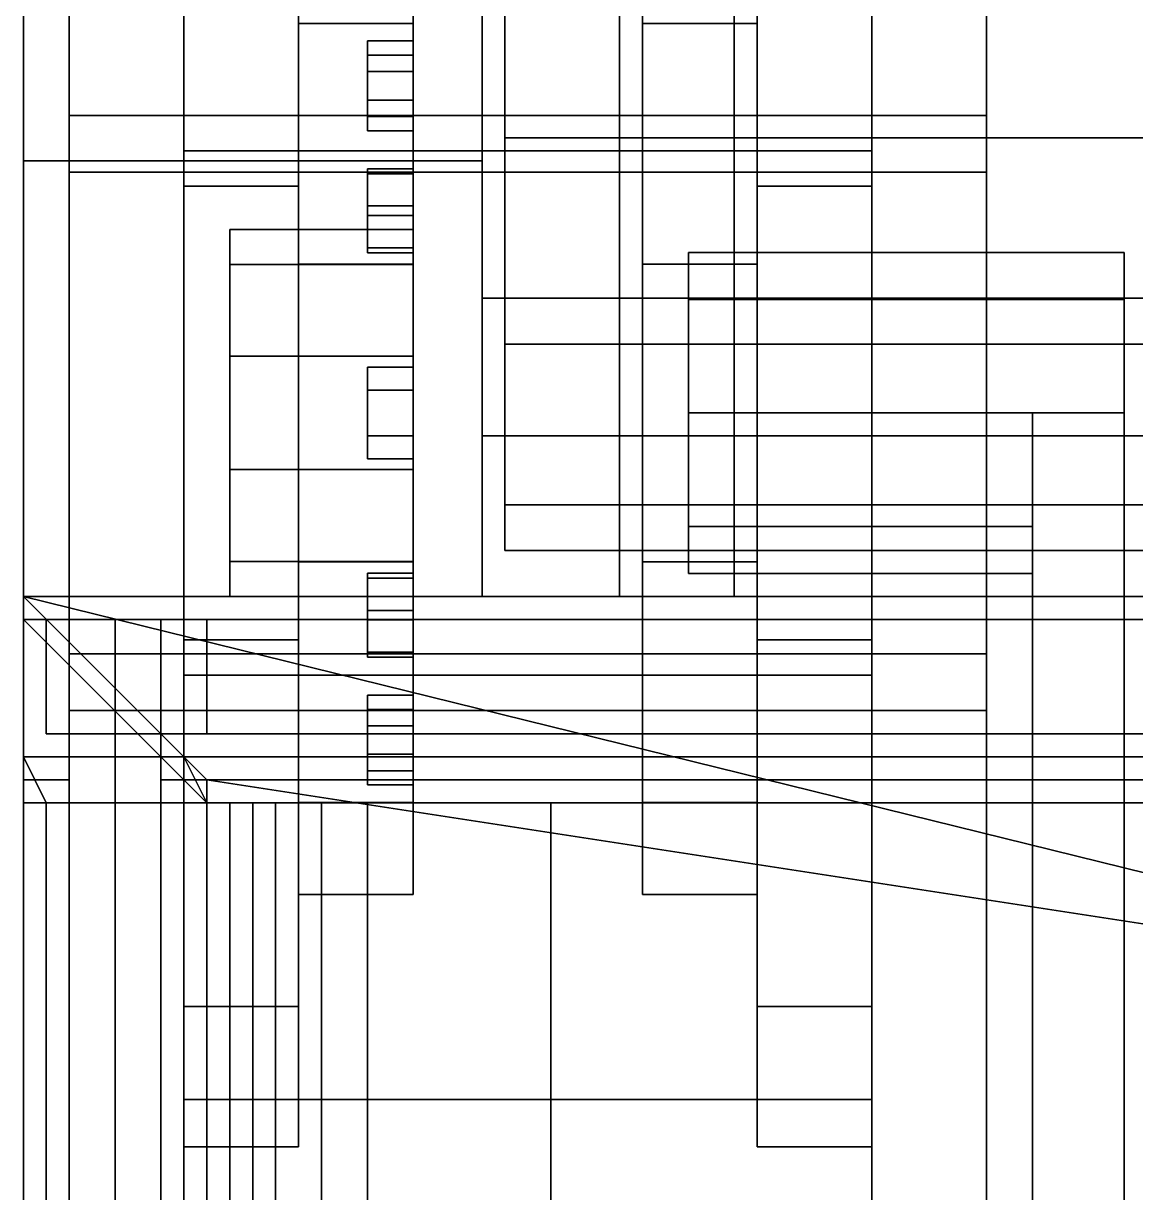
# Model space of a CAD drawing. Header units: millimetres. Extents: x -1.1 to 1.1, y -3.2 to 7.8.
# Drawn here: x -1.06 to -0.575, y -0.32 to 0.19 of the extents above; entities that cross this region are included whole.
import ezdxf

# ---------------------------------------------------------------- set-up
doc = ezdxf.new("R2010")
doc.units = ezdxf.units.MM
for name, color, linetype in [('cargo_box', 3, 'Continuous'), ('cargo_cargo', 3, 'Continuous'), ('cargo_in', 1, 'Continuous'), ('fenders', 6, 'Continuous'), ('frame', 5, 'Continuous'), ('internals', 3, 'Continuous'), ('tent', 2, 'Continuous'), ('tracks', 3, 'Continuous'), ('wheels', 2, 'Continuous')]:
    doc.layers.add(name, color=color, linetype=linetype)

msp = doc.modelspace()

# ---------------------------------------------------------------- linework, layer by layer
for points in [[(-0.8, 0.67, 2.73), (-0.86, 0.67, 2.66), (-0.86, -0.06, 2.66), (-0.8, -0.06, 2.73)], [(-0.86, 0.67, 2.66), (-0.86, 0.39, 2.61), (-0.86, 0.31, 2.61), (-0.86, -0.06, 2.66)], [(-0.75, 0.67, 2.76), (-0.8, 0.67, 2.73), (-0.8, -0.06, 2.73), (-0.75, -0.06, 2.76)], [(-0.57, 0.67, 2.79), (-0.75, 0.67, 2.76), (-0.75, -0.06, 2.76), (-0.57, -0.06, 2.79)], [(-0.86, 0.01, 1.77), (-0.86, 0.44, 1.77), (-0.86, 0.48, 1.73), (-0.86, -0.06, 0.94)], [(-0.86, -0.06, 0.94), (-0.86, 0.48, 1.67), (-0.86, 0.48, 1.67), (-0.86, 0.48, 0.94)], [(-0.86, -0.06, 0.94), (-0.86, 0.48, 1.73), (-0.86, 0.48, 1.73), (-0.86, 0.48, 1.67)], [(-0.86, 0.31, 2.61), (-0.86, 0.2, 2.57), (-0.86, -0.06, 2.66)], [(-0.86, 0.2, 2.57), (-0.86, 0.07, 2.46), (-0.86, -0.06, 2.66)], [(-0.86, 0.07, 2.46), (-0.86, 0.01, 2.34), (-0.86, -0.06, 2.66)], [(-0.86, 0.01, 2.34), (-0.86, 0.01, 1.77), (-0.86, -0.06, 0.94), (-0.86, -0.06, 2.66)], [(0.21, -0.06, 2.25), (-0.21, -0.06, 2.25), (-0.86, -0.06, 0.94), (0.86, -0.06, 0.94)], [(-0.21, -0.06, 2.25), (-0.23, -0.06, 2.27), (-0.86, -0.06, 2.66), (-0.86, -0.06, 0.94)], [(-0.23, -0.06, 2.27), (-0.23, -0.06, 2.41), (-0.86, -0.06, 2.66)], [(-0.8, -0.06, 2.73), (-0.86, -0.06, 2.66), (-0.23, -0.06, 2.41)], [(-0.75, -0.06, 2.76), (-0.8, -0.06, 2.73), (-0.23, -0.06, 2.41), (-0.21, -0.06, 2.43)], [(-0.57, -0.06, 2.79), (-0.75, -0.06, 2.76), (-0.21, -0.06, 2.43), (0, -0.06, 2.81)]]:
    msp.add_3dface(points)
at = {"layer": 'cargo_box'}
for points in [[(1.06, -0.06, 1.26), (0.33, -0.24, 1.26), (-0.33, -0.24, 1.26), (-1.06, -0.06, 1.26)], [(-1.06, -0.06, 1.26), (-1.06, -0.06, 1.99), (1.06, -0.06, 1.99), (1.06, -0.06, 1.26)], [(-1.06, -0.06, 1.99), (-0.98, -0.14, 1.99), (0.98, -0.14, 1.99), (1.06, -0.06, 1.99)], [(-1.06, -2.28, 1.99), (-0.98, -2.28, 1.99), (-0.98, -0.14, 1.99), (-1.06, -0.06, 1.99)], [(-1.06, -2.18, 1.95), (-1.06, -2.28, 1.99), (-1.06, -0.06, 1.99), (-1.06, -0.14, 1.95)], [(-1.06, -0.06, 1.26), (-1.06, -2.28, 1.26), (-1.06, -2.18, 1.4), (-1.06, -0.14, 1.4)], [(-1.06, -0.06, 1.99), (-1.06, -0.06, 1.26), (-1.06, -0.14, 1.4), (-1.06, -0.14, 1.95)], [(-1.06, -0.06, 1.26), (-0.33, -0.24, 1.26), (-0.33, -0.52, 1.26), (-1.06, -2.28, 1.26)], [(-1.06, -0.14, 1.4), (-1.06, -0.77, 1.4), (-1.04, -0.77, 1.4), (-1.04, -0.14, 1.4)], [(-1.06, -0.77, 1.95), (-1.06, -0.14, 1.95), (-1.04, -0.14, 1.95), (-1.04, -0.77, 1.95)], [(-1.06, -0.14, 1.95), (-1.06, -0.14, 1.4), (-1.04, -0.14, 1.4), (-1.04, -0.14, 1.95)], [(-1.04, -0.77, 1.4), (-1.04, -0.77, 1.95), (-1.04, -0.14, 1.95), (-1.04, -0.14, 1.4)], [(-1, -0.14, 1.95), (-1, -0.14, 1.4), (-0.98, -0.14, 1.4), (-0.98, -0.14, 1.95)], [(-1, -0.14, 1.4), (-1, -0.77, 1.4), (-0.98, -0.77, 1.4), (-0.98, -0.14, 1.4)], [(-1, -0.77, 1.95), (-1, -0.14, 1.95), (-0.98, -0.14, 1.95), (-0.98, -0.77, 1.95)], [(-1, -0.77, 1.4), (-1, -0.14, 1.4), (-1, -0.14, 1.95), (-1, -0.77, 1.95)], [(-0.98, -0.14, 1.34), (-0.33, -0.24, 1.34), (0.33, -0.24, 1.34), (0.98, -0.14, 1.34)], [(0.98, -0.14, 1.34), (0.98, -0.14, 1.99), (-0.98, -0.14, 1.99), (-0.98, -0.14, 1.34)], [(-0.98, -0.14, 1.34), (-0.98, -0.14, 1.4), (-0.98, -2.18, 1.4), (-0.98, -2.28, 1.34)], [(-0.98, -2.18, 1.95), (-0.98, -0.14, 1.95), (-0.98, -0.14, 1.99), (-0.98, -2.28, 1.99)], [(-0.33, -0.24, 1.34), (-0.98, -0.14, 1.34), (-0.98, -2.28, 1.34), (-0.33, -0.52, 1.34)]]:
    msp.add_3dface(points, dxfattribs=at)
at = {"layer": 'cargo_cargo'}
for points in [[(-1.06, -0.07, 2.04), (-1.06, -0.07, 1.31), (-1.06, -0.15, 1.45), (-1.06, -0.15, 2)], [(-1.06, -0.07, 1.31), (-1.06, -0.07, 2.04), (1.06, -0.07, 2.04), (1.06, -0.07, 1.31)], [(-1.06, -0.07, 1.31), (-1.06, -2.54, 1.31), (-1.06, -2.44, 1.45), (-1.06, -0.15, 1.45)], [(-1.06, -0.07, 2.04), (-0.98, -0.15, 2.04), (0.98, -0.15, 2.04), (1.06, -0.07, 2.04)], [(-1.06, -2.44, 2), (-1.06, -2.54, 2.04), (-1.06, -0.07, 2.04), (-1.06, -0.15, 2)], [(-1.06, -2.54, 2.04), (-0.98, -2.49, 2.04), (-0.98, -0.15, 2.04), (-1.06, -0.07, 2.04)], [(-1.05, -0.07, 2.61), (-1.05, -0.07, 2.04), (-1.05, -0.12, 2.04), (-1.05, -0.12, 2.61)], [(-1.02, -0.07, 2.6), (-1.02, -0.07, 2.04), (-1.05, -0.07, 2.04), (-1.05, -0.07, 2.61)], [(-1.05, -0.12, 2.61), (-0.99, -0.12, 2.68), (-0.99, -0.07, 2.68), (-1.05, -0.07, 2.61)], [(-1.05, -0.07, 2.61), (-0.99, -0.07, 2.68), (-0.98, -0.07, 2.65), (-1.02, -0.07, 2.6)], [(-1.02, -0.12, 2.6), (-1.02, -0.12, 2.04), (-1.02, -0.07, 2.04), (-1.02, -0.07, 2.6)], [(-1.02, -0.07, 2.6), (-0.98, -0.07, 2.65), (-0.98, -0.12, 2.65), (-1.02, -0.12, 2.6)], [(-1.02, -0.07, 2.29), (-1.02, -2.54, 2.29), (-1.02, -2.54, 2.35), (-1.02, -0.07, 2.35)], [(-1, -0.07, 2.35), (-1, -0.07, 2.29), (-1.02, -0.07, 2.29), (-1.02, -0.07, 2.35)], [(-1, -0.07, 2.17), (-1, -2.54, 2.17), (-1.02, -2.54, 2.17), (-1.02, -0.07, 2.17)], [(-1.02, -0.07, 2.17), (-1.02, -2.54, 2.17), (-1.02, -2.54, 2.23), (-1.02, -0.07, 2.23)], [(-1, -0.07, 2.23), (-1, -0.07, 2.17), (-1.02, -0.07, 2.17), (-1.02, -0.07, 2.23)], [(-1.02, -0.07, 2.23), (-1.02, -2.54, 2.23), (-1, -2.54, 2.23), (-1, -0.07, 2.23)], [(-1, -0.07, 2.29), (-1, -2.54, 2.29), (-1.02, -2.54, 2.29), (-1.02, -0.07, 2.29)], [(-1, -0.07, 2.1), (-1, -0.07, 2.04), (-1.02, -0.07, 2.04), (-1.02, -0.07, 2.1)], [(-1.02, -0.07, 2.04), (-1.02, -2.54, 2.04), (-1.02, -2.54, 2.1), (-1.02, -0.07, 2.1)], [(-1.02, -0.07, 2.1), (-1.02, -2.54, 2.1), (-1, -2.54, 2.1), (-1, -0.07, 2.1)], [(-1.02, -0.07, 2.35), (-1.02, -2.54, 2.35), (-1, -2.54, 2.35), (-1, -0.07, 2.35)], [(-1.02, -0.07, 2.47), (-1.02, -2.54, 2.47), (-1, -2.54, 2.47), (-1, -0.07, 2.47)], [(-1.02, -0.07, 2.41), (-1.02, -2.54, 2.41), (-1.02, -2.54, 2.47), (-1.02, -0.07, 2.47)], [(-1, -0.07, 2.47), (-1, -0.07, 2.41), (-1.02, -0.07, 2.41), (-1.02, -0.07, 2.47)], [(-1, -0.07, 2.41), (-1, -2.54, 2.41), (-1.02, -2.54, 2.41), (-1.02, -0.07, 2.41)], [(-1, -0.07, 2.54), (-1, -2.54, 2.54), (-1.02, -2.54, 2.54), (-1.02, -0.07, 2.54)], [(-1, -0.07, 2.6), (-1, -0.07, 2.54), (-1.02, -0.07, 2.54), (-1.02, -0.07, 2.6)], [(-1.02, -0.07, 2.54), (-1.02, -2.54, 2.54), (-1.02, -2.54, 2.6), (-1.02, -0.07, 2.6)], [(-1.02, -0.07, 2.6), (-1.02, -2.54, 2.6), (-1, -2.54, 2.6), (-1, -0.07, 2.6)], [(-1, -2.54, 2.35), (-1, -2.54, 2.29), (-1, -0.07, 2.29), (-1, -0.07, 2.35)], [(-1, -2.54, 2.23), (-1, -2.54, 2.17), (-1, -0.07, 2.17), (-1, -0.07, 2.23)], [(-1, -2.54, 2.1), (-1, -2.54, 2.04), (-1, -0.07, 2.04), (-1, -0.07, 2.1)], [(-1, -2.54, 2.47), (-1, -2.54, 2.41), (-1, -0.07, 2.41), (-1, -0.07, 2.47)], [(-1, -2.54, 2.6), (-1, -2.54, 2.54), (-1, -0.07, 2.54), (-1, -0.07, 2.6)], [(-0.99, -0.12, 2.68), (-0.52, -0.12, 2.86), (-0.52, -0.07, 2.86), (-0.99, -0.07, 2.68)], [(-0.99, -0.07, 2.68), (-0.52, -0.07, 2.86), (-0.51, -0.07, 2.83), (-0.98, -0.07, 2.65)], [(-0.98, -0.07, 2.65), (-0.51, -0.07, 2.83), (-0.51, -0.12, 2.83), (-0.98, -0.12, 2.65)], [(-1.05, -0.12, 2.04), (-1.02, -0.12, 2.04), (-1.02, -0.12, 2.6), (-1.05, -0.12, 2.61)], [(-0.98, -0.12, 2.65), (-0.99, -0.12, 2.68), (-1.05, -0.12, 2.61), (-1.02, -0.12, 2.6)], [(-0.51, -0.12, 2.83), (-0.52, -0.12, 2.86), (-0.99, -0.12, 2.68), (-0.98, -0.12, 2.65)], [(-1.06, -0.15, 2), (-1.06, -0.15, 1.45), (-1.04, -0.15, 1.45), (-1.04, -0.15, 2)], [(-1.06, -0.15, 1.45), (-1.06, -0.69, 1.45), (-1.04, -0.69, 1.45), (-1.04, -0.15, 1.45)], [(-1.06, -0.69, 2), (-1.06, -0.15, 2), (-1.04, -0.15, 2), (-1.04, -0.69, 2)], [(-1.04, -0.69, 1.45), (-1.04, -0.69, 2), (-1.04, -0.15, 2), (-1.04, -0.15, 1.45)], [(-1, -0.69, 1.45), (-1, -0.15, 1.45), (-1, -0.15, 2), (-1, -0.69, 2)], [(-1, -0.15, 2), (-1, -0.15, 1.45), (-0.98, -0.15, 1.45), (-0.98, -0.15, 2)], [(-1, -0.15, 1.45), (-1, -0.69, 1.45), (-0.98, -0.69, 1.45), (-0.98, -0.15, 1.45)], [(-1, -0.69, 2), (-1, -0.15, 2), (-0.98, -0.15, 2), (-0.98, -0.69, 2)], [(0.98, -0.15, 1.39), (0.98, -0.15, 2.04), (-0.98, -0.15, 2.04), (-0.98, -0.15, 1.39)], [(-0.98, -0.15, 1.39), (-0.98, -0.15, 1.45), (-0.98, -2.44, 1.45), (-0.98, -2.49, 1.39)], [(-0.98, -2.44, 2), (-0.98, -0.15, 2), (-0.98, -0.15, 2.04), (-0.98, -2.49, 2.04)], [(-0.98, -2.49, 1.39), (-0.41, -2.49, 1.39), (-0.41, -0.15, 1.39), (-0.98, -0.15, 1.39)]]:
    msp.add_3dface(points, dxfattribs=at)
at = {"layer": 'cargo_in'}
for points in [[(-0.96, -0.15, 1.97), (-0.98, -0.15, 1.66), (-0.98, -0.15, 1.95), (-0.97, -0.15, 1.97)], [(-0.93, -0.15, 1.95), (-0.95, -0.15, 1.66), (-0.98, -0.15, 1.66), (-0.96, -0.15, 1.97)], [(-0.98, -0.15, 1.46), (-0.41, -0.15, 1.39), (-0.98, -0.15, 1.39)], [(-0.83, -0.15, 1.52), (-0.41, -0.15, 1.51), (-0.41, -0.15, 1.39), (-0.98, -0.15, 1.46)], [(-0.98, -1.13, 1.46), (-0.83, -1.13, 1.52), (-0.83, -0.15, 1.52), (-0.98, -0.15, 1.46)], [(-0.95, -1.13, 1.66), (-0.98, -1.13, 1.66), (-0.98, -0.15, 1.66), (-0.95, -0.15, 1.66)], [(-0.98, -1.13, 1.95), (-0.97, -1.13, 1.97), (-0.97, -0.15, 1.97), (-0.98, -0.15, 1.95)], [(-0.97, -1.13, 1.97), (-0.96, -1.13, 1.97), (-0.96, -0.15, 1.97), (-0.97, -0.15, 1.97)], [(-0.96, -1.13, 1.97), (-0.93, -1.13, 1.95), (-0.93, -0.15, 1.95), (-0.96, -0.15, 1.97)], [(-0.91, -0.15, 1.9), (-0.91, -0.15, 1.74), (-0.95, -0.15, 1.66), (-0.93, -0.15, 1.95)], [(-0.91, -1.13, 1.74), (-0.95, -1.13, 1.66), (-0.95, -0.15, 1.66), (-0.91, -0.15, 1.74)], [(-0.93, -1.13, 1.95), (-0.91, -1.13, 1.9), (-0.91, -0.15, 1.9), (-0.93, -0.15, 1.95)], [(-0.91, -1.13, 1.9), (-0.91, -1.13, 1.74), (-0.91, -0.15, 1.74), (-0.91, -0.15, 1.9)], [(-0.64, -0.15, 1.56), (-0.47, -0.15, 1.56), (-0.41, -0.15, 1.51), (-0.83, -0.15, 1.52)], [(-0.83, -1.13, 1.52), (-0.64, -1.13, 1.56), (-0.64, -0.15, 1.56), (-0.83, -0.15, 1.52)], [(-0.64, -1.13, 1.56), (-0.47, -1.13, 1.56), (-0.47, -0.15, 1.56), (-0.64, -0.15, 1.56)]]:
    msp.add_3dface(points, dxfattribs=at)
at = {"layer": 'fenders'}
for points in [[(-1.06, 0.32, 1.12), (-1.06, 0.29, 1.06), (-1.06, 0.1, 1.12), (-1.06, 0.13, 1.19)], [(-0.86, 0.32, 1.12), (-1.06, 0.32, 1.12), (-1.06, 0.13, 1.19), (-0.86, 0.13, 1.19)], [(-0.86, 0.13, 1.19), (-1.06, 0.13, 1.19), (-1.06, -0.06, 1.19), (-0.86, -0.06, 1.19)], [(-1.06, 0.13, 1.19), (-1.06, 0.1, 1.12), (-1.06, -0.06, 1.12), (-1.06, -0.06, 1.19)]]:
    msp.add_3dface(points, dxfattribs=at)
at = {"layer": 'frame'}
for points in [[(-0.58, 0.0695, 0.6495), (-0.58, 0.09, 0.6), (-0.77, 0.09, 0.6), (-0.77, 0.0695, 0.6495)], [(-0.58, 0.09, 0.6), (-0.58, 0.0695, 0.5505), (-0.77, 0.0695, 0.5505), (-0.77, 0.09, 0.6)], [(-0.58, 0.02, 0.67), (-0.58, 0.0695, 0.6495), (-0.77, 0.0695, 0.6495), (-0.77, 0.02, 0.67)], [(-0.58, 0.0695, 0.5505), (-0.58, 0.02, 0.53), (-0.77, 0.02, 0.53), (-0.77, 0.0695, 0.5505)], [(-0.62, -0.0295, 0.6495), (-0.62, 0.02, 0.67), (-0.77, 0.02, 0.67), (-0.77, -0.0295, 0.6495)], [(-0.62, 0.02, 0.53), (-0.62, -0.0295, 0.5505), (-0.77, -0.0295, 0.5505), (-0.77, 0.02, 0.53)], [(-0.62, 0.02, 0.53), (-0.62, -0.81, 0.46), (-0.62, -0.7605, 0.4805), (-0.62, -0.0295, 0.5505)], [(-0.58, 0.02, 0.53), (-0.58, -0.81, 0.46), (-0.62, -0.81, 0.46), (-0.62, 0.02, 0.53)], [(-0.62, -0.0295, 0.6495), (-0.62, -0.7605, 0.5795), (-0.62, -0.81, 0.6), (-0.62, 0.02, 0.67)], [(-0.62, 0.02, 0.67), (-0.62, -0.81, 0.6), (-0.58, -0.81, 0.6), (-0.58, 0.02, 0.67)], [(-0.62, -0.05, 0.6), (-0.62, -0.0295, 0.6495), (-0.77, -0.0295, 0.6495), (-0.77, -0.05, 0.6)], [(-0.62, -0.0295, 0.5505), (-0.62, -0.05, 0.6), (-0.77, -0.05, 0.6), (-0.77, -0.0295, 0.5505)], [(-0.62, -0.0295, 0.5505), (-0.62, -0.7605, 0.4805), (-0.62, -0.74, 0.53), (-0.62, -0.05, 0.6)], [(-0.62, -0.05, 0.6), (-0.62, -0.74, 0.53), (-0.62, -0.7605, 0.5795), (-0.62, -0.0295, 0.6495)]]:
    msp.add_3dface(points, dxfattribs=at)
at = {"layer": 'internals'}
for points in [[(-0.8, -0.04, 2.72), (-0.85, -0.04, 2.66), (-0.85, 0.67, 2.66), (-0.8, 0.67, 2.72)], [(-0.85, -0.04, 2.66), (-0.85, 0.31, 2.61), (-0.85, 0.39, 2.61), (-0.85, 0.67, 2.66)], [(-0.75, -0.04, 2.75), (-0.8, -0.04, 2.72), (-0.8, 0.67, 2.72), (-0.75, 0.67, 2.75)], [(-0.57, -0.04, 2.78), (-0.75, -0.04, 2.75), (-0.75, 0.67, 2.75), (-0.57, 0.67, 2.78)], [(-0.85, 0.48, 1.67), (-0.85, 0.48, 1.73), (-0.85, 0.44, 1.77), (-0.85, 0.07, 1.77)], [(-0.85, 0.48, 1.59), (-0.85, 0.48, 1.67), (-0.85, 0.07, 1.77), (-0.85, 0.14, 1.54)], [(0.85, 0.48, 1.59), (-0.85, 0.48, 1.59), (-0.85, 0.14, 1.54), (0.85, 0.14, 1.54)], [(-0.85, 0.01, 1.77), (-0.85, 0.44, 1.77), (-0.86, 0.44, 1.77), (-0.86, 0.01, 1.77)], [(-0.85, -0.04, 2.66), (-0.85, -0.04, 2.66), (-0.85, 0.2, 2.57), (-0.85, 0.31, 2.61)], [(-0.86, 0.07, 2.46), (-0.86, 0.2, 2.57), (-0.85, 0.2, 2.57), (-0.85, 0.07, 2.46)], [(-0.85, -0.04, 2.66), (-0.85, -0.04, 2.66), (-0.85, 0.07, 2.46), (-0.85, 0.2, 2.57)], [(0.85, 0.14, 1.54), (-0.85, 0.14, 1.54), (-0.85, -0.02, 1.5), (0.85, -0.02, 1.5)], [(-0.85, 0.14, 1.54), (-0.85, 0.05, 1.61), (-0.85, 0.05, 1.61), (-0.85, -0.02, 1.5)], [(-0.85, 0.14, 1.54), (-0.85, 0.07, 1.72), (-0.85, 0.07, 1.72), (-0.85, 0.05, 1.61)], [(-0.85, 0.14, 1.54), (-0.85, 0.07, 1.77), (-0.85, 0.07, 1.77), (-0.85, 0.07, 1.72)], [(-0.86, 0.01, 2.34), (-0.86, 0.07, 2.46), (-0.85, 0.07, 2.46), (-0.85, 0.01, 2.34)], [(-0.85, -0.04, 2.66), (-0.85, -0.04, 2.66), (-0.85, 0.01, 2.34), (-0.85, 0.07, 2.46)], [(0.85, 0.05, 1.61), (-0.85, 0.05, 1.61), (-0.85, 0.07, 1.72), (0.85, 0.07, 1.72)], [(0.85, 0.07, 1.72), (-0.85, 0.07, 1.72), (-0.85, 0.07, 1.83), (0.85, 0.07, 1.83)], [(0.85, 0.07, 1.83), (-0.85, 0.07, 1.83), (-0.85, 0.01, 2), (0.85, 0.01, 2)], [(-0.85, 0.07, 1.77), (-0.85, 0.01, 1.77), (-0.85, 0.01, 2), (-0.85, 0.07, 1.83)], [(0.85, -0.02, 1.5), (-0.85, -0.02, 1.5), (-0.85, 0.05, 1.61), (0.85, 0.05, 1.61)], [(-0.86, 0.01, 1.77), (-0.86, 0.01, 2.34), (-0.85, 0.01, 2.34), (-0.85, 0.01, 1.77)], [(0.85, 0.01, 2), (-0.85, 0.01, 2), (-0.85, -0.04, 2), (0.85, -0.04, 2)], [(-0.85, 0.01, 2), (-0.85, 0.01, 2.34), (-0.85, -0.04, 2.66), (-0.85, -0.04, 2)], [(0.85, -0.04, 2), (-0.85, -0.04, 2), (-0.21, -0.04, 2.25), (0.21, -0.04, 2.25)], [(-0.21, -0.04, 2.25), (-0.85, -0.04, 2), (-0.85, -0.04, 2), (-0.23, -0.04, 2.27)], [(-0.23, -0.04, 2.27), (-0.85, -0.04, 2), (-0.85, -0.04, 2.66), (-0.8, -0.04, 2.72)], [(-0.23, -0.04, 2.41), (-0.23, -0.04, 2.27), (-0.8, -0.04, 2.72), (-0.75, -0.04, 2.75)], [(-0.21, -0.04, 2.43), (-0.23, -0.04, 2.41), (-0.75, -0.04, 2.75), (-0.57, -0.04, 2.78)]]:
    msp.add_3dface(points, dxfattribs=at)
at = {"layer": 'tent'}
for points in [[(-1.06, -0.13, 2.61), (-0.99, -0.13, 2.69), (-0.99, -0.06, 2.69), (-1.06, -0.06, 2.61)], [(-1.06, -0.13, 2.04), (-1.06, -0.13, 2.61), (-1.06, -0.06, 2.61), (-1.06, -0.06, 2.04)], [(-1.06, -0.06, 2.04), (-1.06, -0.06, 2.61), (1.06, -0.06, 2.61), (1.06, -0.06, 2.04)], [(-1.06, -0.06, 2.61), (-0.99, -0.06, 2.69), (0.99, -0.06, 2.69), (1.06, -0.06, 2.61)], [(-0.99, -0.13, 2.69), (-0.52, -0.13, 2.87), (-0.52, -0.06, 2.87), (-0.99, -0.06, 2.69)], [(-0.99, -0.06, 2.69), (-0.52, -0.06, 2.87), (0.52, -0.06, 2.87), (0.99, -0.06, 2.69)], [(-1.05, -0.15, 2.04), (-1.05, -0.15, 2.6), (-1.06, -0.13, 2.61), (-1.06, -0.13, 2.04)], [(-1.05, -0.15, 2.6), (-0.98, -0.15, 2.68), (-0.99, -0.13, 2.69), (-1.06, -0.13, 2.61)], [(-0.98, -0.15, 2.68), (-0.51, -0.15, 2.86), (-0.52, -0.13, 2.87), (-0.99, -0.13, 2.69)], [(-1.05, -0.49, 2.04), (-1.05, -0.49, 2.6), (-1.05, -0.15, 2.6), (-1.05, -0.15, 2.04)], [(-1.05, -0.49, 2.6), (-0.98, -0.49, 2.68), (-0.98, -0.15, 2.68), (-1.05, -0.15, 2.6)], [(-0.98, -0.49, 2.68), (-0.51, -0.49, 2.86), (-0.51, -0.15, 2.86), (-0.98, -0.15, 2.68)]]:
    msp.add_3dface(points, dxfattribs=at)
at = {"layer": 'tracks'}
for points in [[(-1.04, 0.14979, 0.99944), (-1.04, 0.35979, 0.84687), (-1.04, 0.29507, 0.79985), (-1.04, 0.12507, 0.92336)], [(-0.64, 0.14979, 0.99944), (-0.64, 0.35979, 0.84687), (-1.04, 0.35979, 0.84687), (-1.04, 0.14979, 0.99944)], [(-1.04, 0.35979, 0.35313), (-1.04, 0.14979, 0.20056), (-1.04, 0.12507, 0.27664), (-1.04, 0.29507, 0.40015)], [(-0.64, 0.35979, 0.35313), (-0.64, 0.14979, 0.20056), (-1.04, 0.14979, 0.20056), (-1.04, 0.35979, 0.35313)], [(-0.64, 0.12507, 0.92336), (-0.64, 0.29507, 0.79985), (-0.64, 0.35979, 0.84687), (-0.64, 0.14979, 0.99944)], [(-0.64, 0.29507, 0.40015), (-0.64, 0.12507, 0.27664), (-0.64, 0.14979, 0.20056), (-0.64, 0.35979, 0.35313)], [(-0.64, 0.12507, 0.27664), (-0.64, 0.29507, 0.40015), (-1.04, 0.29507, 0.40015), (-1.04, 0.12507, 0.27664)], [(-0.64, 0.29507, 0.79985), (-0.64, 0.12507, 0.92336), (-1.04, 0.12507, 0.92336), (-1.04, 0.29507, 0.79985)], [(-1.04, -0.10979, 0.99944), (-1.04, 0.14979, 0.99944), (-1.04, 0.12507, 0.92336), (-1.04, -0.08507, 0.92336)], [(-1.04, 0.14979, 0.20056), (-1.04, -0.47), (-1.04, -0.49, 0.08), (-1.04, 0.12507, 0.27664)], [(-0.64, 0.14979, 0.20056), (-0.64, -0.47), (-1.04, -0.47), (-1.04, 0.14979, 0.20056)], [(-0.64, -0.10979, 0.99944), (-0.64, 0.14979, 0.99944), (-1.04, 0.14979, 0.99944), (-1.04, -0.10979, 0.99944)], [(-0.64, -0.08507, 0.92336), (-0.64, 0.12507, 0.92336), (-0.64, 0.14979, 0.99944), (-0.64, -0.10979, 0.99944)], [(-0.64, -0.49, 0.08), (-0.64, -0.47), (-0.64, 0.14979, 0.20056), (-0.64, 0.12507, 0.27664)], [(-1.04, 0.12507, 0.27664), (-1.04, -0.49, 0.08), (-0.64, -0.49, 0.08), (-0.64, 0.12507, 0.27664)], [(-0.64, 0.12507, 0.92336), (-0.64, -0.08507, 0.92336), (-1.04, -0.08507, 0.92336), (-1.04, 0.12507, 0.92336)], [(-1.04, -0.08507, 0.92336), (-1.04, -0.96, 0.87), (-1.04, -0.96, 0.95), (-1.04, -0.10979, 0.99944)], [(-0.64, -0.08507, 0.92336), (-0.64, -0.96, 0.87), (-1.04, -0.96, 0.87), (-1.04, -0.08507, 0.92336)], [(-0.64, -0.96, 0.95), (-0.64, -0.96, 0.87), (-0.64, -0.08507, 0.92336), (-0.64, -0.10979, 0.99944)], [(-1.04, -0.10979, 0.99944), (-1.04, -0.96, 0.95), (-0.64, -0.96, 0.95), (-0.64, -0.10979, 0.99944)]]:
    msp.add_3dface(points, dxfattribs=at)
at = {"layer": 'wheels'}
for points in [[(-0.94, 0.23, 0.6), (-0.94, 0.18989, 0.72343), (-0.94, 0.27889, 0.78809), (-0.94, 0.34, 0.6)], [(-0.74, 0.23, 0.6), (-0.74, 0.18989, 0.47657), (-0.74, 0.27889, 0.41191), (-0.74, 0.34, 0.6)], [(-0.69, 0.31934, 0.38252), (-0.69, 0.13434, 0.24811), (-0.99, 0.13434, 0.24811), (-0.99, 0.31934, 0.38252)], [(-0.99, 0.31934, 0.38252), (-0.99, 0.13434, 0.24811), (-0.99, 0.11889, 0.29566), (-0.99, 0.27889, 0.41191)], [(-0.69, 0.13434, 0.95189), (-0.69, 0.31934, 0.81748), (-0.99, 0.31934, 0.81748), (-0.99, 0.13434, 0.95189)], [(-0.99, 0.13434, 0.95189), (-0.99, 0.31934, 0.81748), (-0.99, 0.27889, 0.78809), (-0.99, 0.11889, 0.90434)], [(-0.69, 0.13434, 0.24811), (-0.69, 0.31934, 0.38252), (-0.69, 0.27889, 0.41191), (-0.69, 0.11889, 0.29566)], [(-0.69, 0.31934, 0.81748), (-0.69, 0.13434, 0.95189), (-0.69, 0.11889, 0.90434), (-0.69, 0.27889, 0.78809)], [(-0.94, 0.11889, 0.29566), (-0.94, 0.27889, 0.41191), (-0.99, 0.27889, 0.41191), (-0.99, 0.11889, 0.29566)], [(-0.94, 0.27889, 0.78809), (-0.94, 0.11889, 0.90434), (-0.99, 0.11889, 0.90434), (-0.99, 0.27889, 0.78809)], [(-0.94, 0.08489, 0.40028), (-0.94, 0.18989, 0.47657), (-0.94, 0.27889, 0.41191), (-0.94, 0.11889, 0.29566)], [(-0.94, 0.18989, 0.72343), (-0.94, 0.08489, 0.79972), (-0.94, 0.11889, 0.90434), (-0.94, 0.27889, 0.78809)], [(-0.74, 0.18989, 0.47657), (-0.74, 0.08489, 0.40028), (-0.74, 0.11889, 0.29566), (-0.74, 0.27889, 0.41191)], [(-0.74, 0.27889, 0.41191), (-0.74, 0.11889, 0.29566), (-0.69, 0.11889, 0.29566), (-0.69, 0.27889, 0.41191)], [(-0.74, 0.11889, 0.90434), (-0.74, 0.27889, 0.78809), (-0.69, 0.27889, 0.78809), (-0.69, 0.11889, 0.90434)], [(-0.74, 0.08489, 0.79972), (-0.74, 0.18989, 0.72343), (-0.74, 0.27889, 0.78809), (-0.74, 0.11889, 0.90434)], [(-0.89, 0.23, 0.6), (-0.89, 0.18989, 0.72343), (-0.94, 0.18989, 0.72343), (-0.94, 0.23, 0.6)], [(-0.89, 0.18989, 0.47657), (-0.89, 0.23, 0.6), (-0.94, 0.23, 0.6), (-0.94, 0.18989, 0.47657)], [(-0.89, 0.18989, 0.72343), (-0.89, 0.23, 0.6), (-0.89, 0.18222, 0.64219), (-0.89, 0.17604, 0.66122)], [(-0.89, 0.23, 0.6), (-0.89, 0.18989, 0.47657), (-0.89, 0.17604, 0.53878), (-0.89, 0.18222, 0.55781)], [(-0.89, 0.23, 0.6), (-0.89, 0.23, 0.6), (-0.89, 0.18222, 0.55781), (-0.89, 0.16884, 0.57267)], [(-0.89, 0.1, 0.6), (-0.89, 0.23, 0.6), (-0.89, 0.16884, 0.57267), (-0.89, 0.14928, 0.56851)], [(-0.89, 0.23, 0.6), (-0.89, 0.23, 0.6), (-0.89, 0.16884, 0.62733), (-0.89, 0.18222, 0.64219)], [(-0.89, 0.23, 0.6), (-0.89, 0.1, 0.6), (-0.89, 0.14928, 0.63149), (-0.89, 0.16884, 0.62733)], [(-0.79, 0.18989, 0.72343), (-0.79, 0.23, 0.6), (-0.74, 0.23, 0.6), (-0.74, 0.18989, 0.72343)], [(-0.79, 0.23, 0.6), (-0.79, 0.18989, 0.47657), (-0.74, 0.18989, 0.47657), (-0.74, 0.23, 0.6)], [(-0.89, 0.08489, 0.40028), (-0.89, 0.18989, 0.47657), (-0.94, 0.18989, 0.47657), (-0.94, 0.08489, 0.40028)], [(-0.89, 0.18989, 0.72343), (-0.89, 0.08489, 0.79972), (-0.94, 0.08489, 0.79972), (-0.94, 0.18989, 0.72343)], [(-0.89, 0.18989, 0.47657), (-0.89, 0.08489, 0.40028), (-0.89, 0.11026, 0.45876), (-0.89, 0.12644, 0.47051)], [(-0.89, 0.18989, 0.72343), (-0.89, 0.18989, 0.72343), (-0.89, 0.17604, 0.66122), (-0.89, 0.15648, 0.66537)], [(-0.89, 0.08472, 0.64702), (-0.89, 0.18989, 0.72343), (-0.89, 0.15648, 0.66537), (-0.89, 0.1431, 0.65051)], [(-0.89, 0.18989, 0.72343), (-0.89, 0.18989, 0.72343), (-0.89, 0.12435, 0.7096), (-0.89, 0.12644, 0.72949)], [(-0.89, 0.18989, 0.72343), (-0.89, 0.08472, 0.64702), (-0.89, 0.10608, 0.70146), (-0.89, 0.12435, 0.7096)], [(-0.89, 0.18989, 0.47657), (-0.89, 0.18989, 0.47657), (-0.89, 0.12644, 0.47051), (-0.89, 0.12435, 0.4904)], [(-0.89, 0.08472, 0.55298), (-0.89, 0.18989, 0.47657), (-0.89, 0.12435, 0.4904), (-0.89, 0.10608, 0.49854)], [(-0.89, 0.18989, 0.47657), (-0.89, 0.18989, 0.47657), (-0.89, 0.15648, 0.53463), (-0.89, 0.17604, 0.53878)], [(-0.89, 0.18989, 0.47657), (-0.89, 0.08472, 0.55298), (-0.89, 0.1431, 0.54949), (-0.89, 0.15648, 0.53463)], [(-0.89, 0.08489, 0.79972), (-0.89, 0.18989, 0.72343), (-0.89, 0.12644, 0.72949), (-0.89, 0.11026, 0.74124)], [(-0.79, 0.18989, 0.47657), (-0.79, 0.08489, 0.40028), (-0.74, 0.08489, 0.40028), (-0.74, 0.18989, 0.47657)], [(-0.79, 0.08489, 0.79972), (-0.79, 0.18989, 0.72343), (-0.74, 0.18989, 0.72343), (-0.74, 0.08489, 0.79972)], [(-0.89, 0.16884, 0.57267), (-0.89, 0.18222, 0.55781), (-0.91, 0.18222, 0.55781), (-0.91, 0.16884, 0.57267)], [(-0.89, 0.18222, 0.55781), (-0.89, 0.17604, 0.53878), (-0.91, 0.17604, 0.53878), (-0.91, 0.18222, 0.55781)], [(-0.91, 0.15648, 0.53463), (-0.91, 0.16884, 0.57267), (-0.91, 0.18222, 0.55781), (-0.91, 0.17604, 0.53878)], [(-0.89, 0.17604, 0.66122), (-0.89, 0.18222, 0.64219), (-0.91, 0.18222, 0.64219), (-0.91, 0.17604, 0.66122)], [(-0.89, 0.18222, 0.64219), (-0.89, 0.16884, 0.62733), (-0.91, 0.16884, 0.62733), (-0.91, 0.18222, 0.64219)], [(-0.91, 0.16884, 0.62733), (-0.91, 0.15648, 0.66537), (-0.91, 0.17604, 0.66122), (-0.91, 0.18222, 0.64219)], [(-0.89, 0.17604, 0.53878), (-0.89, 0.15648, 0.53463), (-0.91, 0.15648, 0.53463), (-0.91, 0.17604, 0.53878)], [(-0.89, 0.15648, 0.66537), (-0.89, 0.17604, 0.66122), (-0.91, 0.17604, 0.66122), (-0.91, 0.15648, 0.66537)], [(-0.89, 0.14928, 0.56851), (-0.89, 0.16884, 0.57267), (-0.91, 0.16884, 0.57267), (-0.91, 0.14928, 0.56851)], [(-0.91, 0.1431, 0.54949), (-0.91, 0.14928, 0.56851), (-0.91, 0.16884, 0.57267), (-0.91, 0.15648, 0.53463)], [(-0.89, 0.16884, 0.62733), (-0.89, 0.14928, 0.63149), (-0.91, 0.14928, 0.63149), (-0.91, 0.16884, 0.62733)], [(-0.91, 0.14928, 0.63149), (-0.91, 0.1431, 0.65051), (-0.91, 0.15648, 0.66537), (-0.91, 0.16884, 0.62733)], [(-0.89, 0.15648, 0.53463), (-0.89, 0.1431, 0.54949), (-0.91, 0.1431, 0.54949), (-0.91, 0.15648, 0.53463)], [(-0.89, 0.1431, 0.65051), (-0.89, 0.15648, 0.66537), (-0.91, 0.15648, 0.66537), (-0.91, 0.1431, 0.65051)], [(-0.89, 0.1431, 0.54949), (-0.89, 0.14928, 0.56851), (-0.91, 0.14928, 0.56851), (-0.91, 0.1431, 0.54949)], [(-0.89, 0.14928, 0.63149), (-0.89, 0.1431, 0.65051), (-0.91, 0.1431, 0.65051), (-0.91, 0.14928, 0.63149)], [(-0.89, 0.08472, 0.55298), (-0.89, 0.1, 0.6), (-0.89, 0.14928, 0.56851), (-0.89, 0.1431, 0.54949)], [(-0.89, 0.1, 0.6), (-0.89, 0.08472, 0.64702), (-0.89, 0.1431, 0.65051), (-0.89, 0.14928, 0.63149)], [(-0.69, 0.13434, 0.24811), (-0.69, -0.09434, 0.24811), (-0.99, -0.09434, 0.24811), (-0.99, 0.13434, 0.24811)], [(-0.99, 0.13434, 0.24811), (-0.99, -0.09434, 0.24811), (-0.99, -0.07889, 0.29566), (-0.99, 0.11889, 0.29566)], [(-0.69, -0.09434, 0.95189), (-0.69, 0.13434, 0.95189), (-0.99, 0.13434, 0.95189), (-0.99, -0.09434, 0.95189)], [(-0.99, -0.09434, 0.95189), (-0.99, 0.13434, 0.95189), (-0.99, 0.11889, 0.90434), (-0.99, -0.07889, 0.90434)], [(-0.69, -0.09434, 0.24811), (-0.69, 0.13434, 0.24811), (-0.69, 0.11889, 0.29566), (-0.69, -0.07889, 0.29566)], [(-0.69, 0.13434, 0.95189), (-0.69, -0.09434, 0.95189), (-0.69, -0.07889, 0.90434), (-0.69, 0.11889, 0.90434)], [(-0.89, 0.12644, 0.47051), (-0.89, 0.11026, 0.45876), (-0.91, 0.11026, 0.45876), (-0.91, 0.12644, 0.47051)], [(-0.91, 0.09199, 0.46689), (-0.91, 0.12435, 0.4904), (-0.91, 0.12644, 0.47051), (-0.91, 0.11026, 0.45876)], [(-0.89, 0.12644, 0.72949), (-0.89, 0.12435, 0.7096), (-0.91, 0.12435, 0.7096), (-0.91, 0.12644, 0.72949)], [(-0.91, 0.12435, 0.7096), (-0.91, 0.09199, 0.73311), (-0.91, 0.11026, 0.74124), (-0.91, 0.12644, 0.72949)], [(-0.89, 0.12435, 0.4904), (-0.89, 0.12644, 0.47051), (-0.91, 0.12644, 0.47051), (-0.91, 0.12435, 0.4904)], [(-0.89, 0.11026, 0.74124), (-0.89, 0.12644, 0.72949), (-0.91, 0.12644, 0.72949), (-0.91, 0.11026, 0.74124)], [(-0.91, 0.10608, 0.70146), (-0.91, 0.0899, 0.71322), (-0.91, 0.09199, 0.73311), (-0.91, 0.12435, 0.7096)], [(-0.89, 0.10608, 0.49854), (-0.89, 0.12435, 0.4904), (-0.91, 0.12435, 0.4904), (-0.91, 0.10608, 0.49854)], [(-0.91, 0.0899, 0.48678), (-0.91, 0.10608, 0.49854), (-0.91, 0.12435, 0.4904), (-0.91, 0.09199, 0.46689)], [(-0.89, 0.12435, 0.7096), (-0.89, 0.10608, 0.70146), (-0.91, 0.10608, 0.70146), (-0.91, 0.12435, 0.7096)], [(-0.94, -0.07889, 0.29566), (-0.94, 0.11889, 0.29566), (-0.99, 0.11889, 0.29566), (-0.99, -0.07889, 0.29566)], [(-0.94, 0.11889, 0.90434), (-0.94, -0.07889, 0.90434), (-0.99, -0.07889, 0.90434), (-0.99, 0.11889, 0.90434)], [(-0.94, -0.04489, 0.40028), (-0.94, 0.08489, 0.40028), (-0.94, 0.11889, 0.29566), (-0.94, -0.07889, 0.29566)], [(-0.94, 0.08489, 0.79972), (-0.94, -0.04489, 0.79972), (-0.94, -0.07889, 0.90434), (-0.94, 0.11889, 0.90434)], [(-0.74, 0.11889, 0.29566), (-0.74, -0.07889, 0.29566), (-0.69, -0.07889, 0.29566), (-0.69, 0.11889, 0.29566)], [(-0.74, 0.08489, 0.40028), (-0.74, -0.04489, 0.40028), (-0.74, -0.07889, 0.29566), (-0.74, 0.11889, 0.29566)], [(-0.74, -0.07889, 0.90434), (-0.74, 0.11889, 0.90434), (-0.69, 0.11889, 0.90434), (-0.69, -0.07889, 0.90434)], [(-0.74, -0.04489, 0.79972), (-0.74, 0.08489, 0.79972), (-0.74, 0.11889, 0.90434), (-0.74, -0.07889, 0.90434)], [(-0.89, 0.11026, 0.45876), (-0.89, 0.09199, 0.46689), (-0.91, 0.09199, 0.46689), (-0.91, 0.11026, 0.45876)], [(-0.89, 0.09199, 0.73311), (-0.89, 0.11026, 0.74124), (-0.91, 0.11026, 0.74124), (-0.91, 0.09199, 0.73311)], [(-0.89, 0.08489, 0.40028), (-0.89, 0.08489, 0.40028), (-0.89, 0.09199, 0.46689), (-0.89, 0.11026, 0.45876)], [(-0.89, 0.08489, 0.79972), (-0.89, 0.08489, 0.79972), (-0.89, 0.11026, 0.74124), (-0.89, 0.09199, 0.73311)], [(-0.89, 0.0899, 0.48678), (-0.89, 0.10608, 0.49854), (-0.91, 0.10608, 0.49854), (-0.91, 0.0899, 0.48678)], [(-0.89, 0.10608, 0.70146), (-0.89, 0.0899, 0.71322), (-0.91, 0.0899, 0.71322), (-0.91, 0.10608, 0.70146)], [(-0.89, 0.04472, 0.52392), (-0.89, 0.08472, 0.55298), (-0.89, 0.10608, 0.49854), (-0.89, 0.0899, 0.48678)], [(-0.89, 0.08472, 0.64702), (-0.89, 0.04472, 0.67608), (-0.89, 0.0899, 0.71322), (-0.89, 0.10608, 0.70146)], [(-0.89, 0.1, 0.6), (-0.89, 0.08472, 0.55298), (-0.97, 0.08472, 0.55298), (-0.97, 0.1, 0.6)], [(-0.89, 0.08472, 0.64702), (-0.89, 0.1, 0.6), (-0.97, 0.1, 0.6), (-0.97, 0.08472, 0.64702)], [(-0.97, -0.00472, 0.67608), (-0.97, 0.1, 0.6), (-0.97, 0.08472, 0.55298), (-0.97, -0.04472, 0.64702)], [(-0.97, 0.04472, 0.67608), (-0.97, 0.08472, 0.64702), (-0.97, 0.1, 0.6), (-0.97, -0.00472, 0.67608)], [(-0.89, 0.0899, 0.71322), (-0.89, 0.09199, 0.73311), (-0.91, 0.09199, 0.73311), (-0.91, 0.0899, 0.71322)], [(-0.89, 0.09199, 0.46689), (-0.89, 0.0899, 0.48678), (-0.91, 0.0899, 0.48678), (-0.91, 0.09199, 0.46689)], [(-0.89, 0.08489, 0.40028), (-0.89, 0.04472, 0.52392), (-0.89, 0.0899, 0.48678), (-0.89, 0.09199, 0.46689)], [(-0.89, 0.04472, 0.67608), (-0.89, 0.08489, 0.79972), (-0.89, 0.09199, 0.73311), (-0.89, 0.0899, 0.71322)], [(-0.89, 0.08472, 0.55298), (-0.89, 0.04472, 0.52392), (-0.97, 0.04472, 0.52392), (-0.97, 0.08472, 0.55298)], [(-0.89, 0.04472, 0.67608), (-0.89, 0.08472, 0.64702), (-0.97, 0.08472, 0.64702), (-0.97, 0.04472, 0.67608)], [(-0.97, -0.04472, 0.64702), (-0.97, 0.08472, 0.55298), (-0.97, 0.04472, 0.52392), (-0.97, -0.06, 0.6)], [(-0.89, -0.04489, 0.40028), (-0.89, 0.08489, 0.40028), (-0.94, 0.08489, 0.40028), (-0.94, -0.04489, 0.40028)], [(-0.89, 0.08489, 0.79972), (-0.89, -0.04489, 0.79972), (-0.94, -0.04489, 0.79972), (-0.94, 0.08489, 0.79972)], [(-0.89, 0.04472, 0.52392), (-0.89, 0.08489, 0.40028), (-0.89, 0.04, 0.45), (-0.89, 0.03, 0.46732)], [(-0.89, 0.08489, 0.40028), (-0.89, -0.04489, 0.40028), (-0.89, 0.01, 0.43268), (-0.89, 0.03, 0.43268)], [(-0.89, 0.08489, 0.40028), (-0.89, 0.08489, 0.40028), (-0.89, 0.03, 0.43268), (-0.89, 0.04, 0.45)], [(-0.89, 0.08489, 0.79972), (-0.89, 0.04472, 0.67608), (-0.89, 0.03, 0.73268), (-0.89, 0.04, 0.75)], [(-0.89, 0.08489, 0.79972), (-0.89, 0.08489, 0.79972), (-0.89, 0.04, 0.75), (-0.89, 0.03, 0.76732)], [(-0.89, -0.04489, 0.79972), (-0.89, 0.08489, 0.79972), (-0.89, 0.03, 0.76732), (-0.89, 0.01, 0.76732)], [(-0.79, 0.08489, 0.40028), (-0.79, -0.04489, 0.40028), (-0.74, -0.04489, 0.40028), (-0.74, 0.08489, 0.40028)], [(-0.79, -0.04489, 0.79972), (-0.79, 0.08489, 0.79972), (-0.74, 0.08489, 0.79972), (-0.74, -0.04489, 0.79972)], [(-0.89, 0.04472, 0.52392), (-0.89, -0.00472, 0.52392), (-0.97, -0.00472, 0.52392), (-0.97, 0.04472, 0.52392)], [(-0.89, -0.00472, 0.67608), (-0.89, 0.04472, 0.67608), (-0.97, 0.04472, 0.67608), (-0.97, -0.00472, 0.67608)], [(-0.97, -0.06, 0.6), (-0.97, 0.04472, 0.52392), (-0.97, -0.00472, 0.52392), (-0.97, -0.04472, 0.55298)], [(-0.89, 0.04472, 0.67608), (-0.89, -0.00472, 0.67608), (-0.89, 0.01, 0.73268), (-0.89, 0.03, 0.73268)], [(-0.89, -0.00472, 0.52392), (-0.89, 0.04472, 0.52392), (-0.89, 0.03, 0.46732), (-0.89, 0.01, 0.46732)], [(-0.89, 0.03, 0.46732), (-0.89, 0.04, 0.45), (-0.91, 0.04, 0.45), (-0.91, 0.03, 0.46732)], [(-0.91, 0.01, 0.46732), (-0.91, 0.03, 0.46732), (-0.91, 0.04, 0.45), (-0.91, 0, 0.45)], [(-0.89, 0.04, 0.45), (-0.89, 0.03, 0.43268), (-0.91, 0.03, 0.43268), (-0.91, 0.04, 0.45)], [(-0.91, 0, 0.45), (-0.91, 0.04, 0.45), (-0.91, 0.03, 0.43268), (-0.91, 0.01, 0.43268)], [(-0.91, 0.04, 0.75), (-0.91, 0, 0.75), (-0.91, 0.01, 0.76732), (-0.91, 0.03, 0.76732)], [(-0.91, 0.03, 0.73268), (-0.91, 0.01, 0.73268), (-0.91, 0, 0.75), (-0.91, 0.04, 0.75)], [(-0.89, 0.04, 0.75), (-0.89, 0.03, 0.73268), (-0.91, 0.03, 0.73268), (-0.91, 0.04, 0.75)], [(-0.89, 0.03, 0.76732), (-0.89, 0.04, 0.75), (-0.91, 0.04, 0.75), (-0.91, 0.03, 0.76732)], [(-0.89, 0.03, 0.43268), (-0.89, 0.01, 0.43268), (-0.91, 0.01, 0.43268), (-0.91, 0.03, 0.43268)], [(-0.89, 0.01, 0.46732), (-0.89, 0.03, 0.46732), (-0.91, 0.03, 0.46732), (-0.91, 0.01, 0.46732)], [(-0.89, 0.03, 0.73268), (-0.89, 0.01, 0.73268), (-0.91, 0.01, 0.73268), (-0.91, 0.03, 0.73268)], [(-0.89, 0.01, 0.76732), (-0.89, 0.03, 0.76732), (-0.91, 0.03, 0.76732), (-0.91, 0.01, 0.76732)], [(-0.89, 0, 0.45), (-0.89, 0.01, 0.46732), (-0.91, 0.01, 0.46732), (-0.91, 0, 0.45)], [(-0.89, 0.01, 0.43268), (-0.89, 0, 0.45), (-0.91, 0, 0.45), (-0.91, 0.01, 0.43268)], [(-0.89, 0.01, 0.73268), (-0.89, 0, 0.75), (-0.91, 0, 0.75), (-0.91, 0.01, 0.73268)], [(-0.89, 0, 0.75), (-0.89, 0.01, 0.76732), (-0.91, 0.01, 0.76732), (-0.91, 0, 0.75)], [(-0.89, -0.04489, 0.40028), (-0.89, -0.00472, 0.52392), (-0.89, 0.01, 0.46732), (-0.89, 0, 0.45)], [(-0.89, -0.04489, 0.40028), (-0.89, -0.04489, 0.40028), (-0.89, 0, 0.45), (-0.89, 0.01, 0.43268)], [(-0.89, -0.00472, 0.67608), (-0.89, -0.04489, 0.79972), (-0.89, 0, 0.75), (-0.89, 0.01, 0.73268)], [(-0.89, -0.04489, 0.79972), (-0.89, -0.04489, 0.79972), (-0.89, 0.01, 0.76732), (-0.89, 0, 0.75)], [(-0.89, -0.00472, 0.52392), (-0.89, -0.04472, 0.55298), (-0.97, -0.04472, 0.55298), (-0.97, -0.00472, 0.52392)], [(-0.89, -0.04472, 0.64702), (-0.89, -0.00472, 0.67608), (-0.97, -0.00472, 0.67608), (-0.97, -0.04472, 0.64702)], [(-0.89, -0.00472, 0.52392), (-0.89, -0.04489, 0.40028), (-0.89, -0.05199, 0.46689), (-0.89, -0.0499, 0.48678)], [(-0.89, -0.04489, 0.79972), (-0.89, -0.00472, 0.67608), (-0.89, -0.0499, 0.71322), (-0.89, -0.05199, 0.73311)], [(-0.89, -0.00472, 0.67608), (-0.89, -0.04472, 0.64702), (-0.89, -0.06608, 0.70146), (-0.89, -0.0499, 0.71322)], [(-0.89, -0.04472, 0.55298), (-0.89, -0.00472, 0.52392), (-0.89, -0.0499, 0.48678), (-0.89, -0.06608, 0.49854)], [(-0.89, -0.04472, 0.55298), (-0.89, -0.06, 0.6), (-0.97, -0.06, 0.6), (-0.97, -0.04472, 0.55298)], [(-0.89, -0.06, 0.6), (-0.89, -0.04472, 0.64702), (-0.97, -0.04472, 0.64702), (-0.97, -0.06, 0.6)], [(-0.94, -0.14989, 0.47657), (-0.94, -0.04489, 0.40028), (-0.94, -0.07889, 0.29566), (-0.94, -0.23889, 0.41191)], [(-0.89, -0.14989, 0.47657), (-0.89, -0.04489, 0.40028), (-0.94, -0.04489, 0.40028), (-0.94, -0.14989, 0.47657)], [(-0.89, -0.04489, 0.79972), (-0.89, -0.14989, 0.72343), (-0.94, -0.14989, 0.72343), (-0.94, -0.04489, 0.79972)], [(-0.94, -0.04489, 0.79972), (-0.94, -0.14989, 0.72343), (-0.94, -0.23889, 0.78809), (-0.94, -0.07889, 0.90434)], [(-0.89, -0.04472, 0.64702), (-0.89, -0.14989, 0.72343), (-0.89, -0.08435, 0.7096), (-0.89, -0.06608, 0.70146)], [(-0.89, -0.14989, 0.72343), (-0.89, -0.04472, 0.64702), (-0.89, -0.1031, 0.65051), (-0.89, -0.11648, 0.66537)], [(-0.89, -0.04472, 0.64702), (-0.89, -0.06, 0.6), (-0.89, -0.10928, 0.63149), (-0.89, -0.1031, 0.65051)], [(-0.89, -0.06, 0.6), (-0.89, -0.04472, 0.55298), (-0.89, -0.1031, 0.54949), (-0.89, -0.10928, 0.56851)], [(-0.89, -0.04472, 0.55298), (-0.89, -0.14989, 0.47657), (-0.89, -0.11648, 0.53463), (-0.89, -0.1031, 0.54949)], [(-0.89, -0.14989, 0.47657), (-0.89, -0.04472, 0.55298), (-0.89, -0.06608, 0.49854), (-0.89, -0.08435, 0.4904)], [(-0.89, -0.04489, 0.40028), (-0.89, -0.14989, 0.47657), (-0.89, -0.08644, 0.47051), (-0.89, -0.07026, 0.45876)], [(-0.89, -0.04489, 0.40028), (-0.89, -0.04489, 0.40028), (-0.89, -0.07026, 0.45876), (-0.89, -0.05199, 0.46689)], [(-0.89, -0.14989, 0.72343), (-0.89, -0.04489, 0.79972), (-0.89, -0.07026, 0.74124), (-0.89, -0.08644, 0.72949)], [(-0.89, -0.04489, 0.79972), (-0.89, -0.04489, 0.79972), (-0.89, -0.05199, 0.73311), (-0.89, -0.07026, 0.74124)], [(-0.79, -0.04489, 0.40028), (-0.79, -0.14989, 0.47657), (-0.74, -0.14989, 0.47657), (-0.74, -0.04489, 0.40028)], [(-0.79, -0.14989, 0.72343), (-0.79, -0.04489, 0.79972), (-0.74, -0.04489, 0.79972), (-0.74, -0.14989, 0.72343)], [(-0.74, -0.04489, 0.40028), (-0.74, -0.14989, 0.47657), (-0.74, -0.23889, 0.41191), (-0.74, -0.07889, 0.29566)], [(-0.74, -0.14989, 0.72343), (-0.74, -0.04489, 0.79972), (-0.74, -0.07889, 0.90434), (-0.74, -0.23889, 0.78809)], [(-0.89, -0.05199, 0.73311), (-0.89, -0.0499, 0.71322), (-0.91, -0.0499, 0.71322), (-0.91, -0.05199, 0.73311)], [(-0.91, -0.0499, 0.71322), (-0.91, -0.06608, 0.70146), (-0.91, -0.08435, 0.7096), (-0.91, -0.05199, 0.73311)], [(-0.89, -0.0499, 0.71322), (-0.89, -0.06608, 0.70146), (-0.91, -0.06608, 0.70146), (-0.91, -0.0499, 0.71322)], [(-0.89, -0.06608, 0.49854), (-0.89, -0.0499, 0.48678), (-0.91, -0.0499, 0.48678), (-0.91, -0.06608, 0.49854)], [(-0.89, -0.0499, 0.48678), (-0.89, -0.05199, 0.46689), (-0.91, -0.05199, 0.46689), (-0.91, -0.0499, 0.48678)], [(-0.91, -0.06608, 0.49854), (-0.91, -0.0499, 0.48678), (-0.91, -0.05199, 0.46689), (-0.91, -0.08435, 0.4904)], [(-0.89, -0.05199, 0.46689), (-0.89, -0.07026, 0.45876), (-0.91, -0.07026, 0.45876), (-0.91, -0.05199, 0.46689)], [(-0.91, -0.08435, 0.4904), (-0.91, -0.05199, 0.46689), (-0.91, -0.07026, 0.45876), (-0.91, -0.08644, 0.47051)], [(-0.91, -0.05199, 0.73311), (-0.91, -0.08435, 0.7096), (-0.91, -0.08644, 0.72949), (-0.91, -0.07026, 0.74124)], [(-0.89, -0.07026, 0.74124), (-0.89, -0.05199, 0.73311), (-0.91, -0.05199, 0.73311), (-0.91, -0.07026, 0.74124)], [(-0.89, -0.06, 0.6), (-0.89, -0.19, 0.6), (-0.89, -0.12884, 0.62733), (-0.89, -0.10928, 0.63149)], [(-0.89, -0.19, 0.6), (-0.89, -0.06, 0.6), (-0.89, -0.10928, 0.56851), (-0.89, -0.12884, 0.57267)], [(-0.89, -0.06608, 0.70146), (-0.89, -0.08435, 0.7096), (-0.91, -0.08435, 0.7096), (-0.91, -0.06608, 0.70146)], [(-0.89, -0.08435, 0.4904), (-0.89, -0.06608, 0.49854), (-0.91, -0.06608, 0.49854), (-0.91, -0.08435, 0.4904)], [(-0.89, -0.07026, 0.45876), (-0.89, -0.08644, 0.47051), (-0.91, -0.08644, 0.47051), (-0.91, -0.07026, 0.45876)], [(-0.89, -0.08644, 0.72949), (-0.89, -0.07026, 0.74124), (-0.91, -0.07026, 0.74124), (-0.91, -0.08644, 0.72949)], [(-0.99, -0.09434, 0.24811), (-0.99, -0.27934, 0.38252), (-0.99, -0.23889, 0.41191), (-0.99, -0.07889, 0.29566)], [(-0.94, -0.23889, 0.41191), (-0.94, -0.07889, 0.29566), (-0.99, -0.07889, 0.29566), (-0.99, -0.23889, 0.41191)], [(-0.99, -0.27934, 0.81748), (-0.99, -0.09434, 0.95189), (-0.99, -0.07889, 0.90434), (-0.99, -0.23889, 0.78809)], [(-0.94, -0.07889, 0.90434), (-0.94, -0.23889, 0.78809), (-0.99, -0.23889, 0.78809), (-0.99, -0.07889, 0.90434)], [(-0.74, -0.07889, 0.29566), (-0.74, -0.23889, 0.41191), (-0.69, -0.23889, 0.41191), (-0.69, -0.07889, 0.29566)], [(-0.74, -0.23889, 0.78809), (-0.74, -0.07889, 0.90434), (-0.69, -0.07889, 0.90434), (-0.69, -0.23889, 0.78809)], [(-0.69, -0.27934, 0.38252), (-0.69, -0.09434, 0.24811), (-0.69, -0.07889, 0.29566), (-0.69, -0.23889, 0.41191)], [(-0.69, -0.09434, 0.95189), (-0.69, -0.27934, 0.81748), (-0.69, -0.23889, 0.78809), (-0.69, -0.07889, 0.90434)], [(-0.89, -0.08435, 0.7096), (-0.89, -0.08644, 0.72949), (-0.91, -0.08644, 0.72949), (-0.91, -0.08435, 0.7096)], [(-0.89, -0.08644, 0.47051), (-0.89, -0.08435, 0.4904), (-0.91, -0.08435, 0.4904), (-0.91, -0.08644, 0.47051)], [(-0.89, -0.14989, 0.72343), (-0.89, -0.14989, 0.72343), (-0.89, -0.08644, 0.72949), (-0.89, -0.08435, 0.7096)], [(-0.89, -0.14989, 0.47657), (-0.89, -0.14989, 0.47657), (-0.89, -0.08435, 0.4904), (-0.89, -0.08644, 0.47051)], [(-0.69, -0.09434, 0.24811), (-0.69, -0.27934, 0.38252), (-0.99, -0.27934, 0.38252), (-0.99, -0.09434, 0.24811)], [(-0.69, -0.27934, 0.81748), (-0.69, -0.09434, 0.95189), (-0.99, -0.09434, 0.95189), (-0.99, -0.27934, 0.81748)], [(-0.89, -0.11648, 0.66537), (-0.89, -0.1031, 0.65051), (-0.91, -0.1031, 0.65051), (-0.91, -0.11648, 0.66537)], [(-0.89, -0.1031, 0.65051), (-0.89, -0.10928, 0.63149), (-0.91, -0.10928, 0.63149), (-0.91, -0.1031, 0.65051)], [(-0.91, -0.1031, 0.65051), (-0.91, -0.10928, 0.63149), (-0.91, -0.12884, 0.62733), (-0.91, -0.11648, 0.66537)], [(-0.89, -0.10928, 0.56851), (-0.89, -0.1031, 0.54949), (-0.91, -0.1031, 0.54949), (-0.91, -0.10928, 0.56851)], [(-0.89, -0.1031, 0.54949), (-0.89, -0.11648, 0.53463), (-0.91, -0.11648, 0.53463), (-0.91, -0.1031, 0.54949)], [(-0.91, -0.10928, 0.56851), (-0.91, -0.1031, 0.54949), (-0.91, -0.11648, 0.53463), (-0.91, -0.12884, 0.57267)], [(-0.89, -0.10928, 0.63149), (-0.89, -0.12884, 0.62733), (-0.91, -0.12884, 0.62733), (-0.91, -0.10928, 0.63149)], [(-0.89, -0.12884, 0.57267), (-0.89, -0.10928, 0.56851), (-0.91, -0.10928, 0.56851), (-0.91, -0.12884, 0.57267)], [(-0.89, -0.13604, 0.66122), (-0.89, -0.11648, 0.66537), (-0.91, -0.11648, 0.66537), (-0.91, -0.13604, 0.66122)], [(-0.91, -0.11648, 0.66537), (-0.91, -0.12884, 0.62733), (-0.91, -0.14222, 0.64219), (-0.91, -0.13604, 0.66122)], [(-0.89, -0.11648, 0.53463), (-0.89, -0.13604, 0.53878), (-0.91, -0.13604, 0.53878), (-0.91, -0.11648, 0.53463)], [(-0.91, -0.12884, 0.57267), (-0.91, -0.11648, 0.53463), (-0.91, -0.13604, 0.53878), (-0.91, -0.14222, 0.55781)], [(-0.89, -0.14989, 0.72343), (-0.89, -0.14989, 0.72343), (-0.89, -0.11648, 0.66537), (-0.89, -0.13604, 0.66122)], [(-0.89, -0.14989, 0.47657), (-0.89, -0.14989, 0.47657), (-0.89, -0.13604, 0.53878), (-0.89, -0.11648, 0.53463)], [(-0.89, -0.12884, 0.62733), (-0.89, -0.14222, 0.64219), (-0.91, -0.14222, 0.64219), (-0.91, -0.12884, 0.62733)], [(-0.89, -0.14222, 0.55781), (-0.89, -0.12884, 0.57267), (-0.91, -0.12884, 0.57267), (-0.91, -0.14222, 0.55781)], [(-0.89, -0.19, 0.6), (-0.89, -0.19, 0.6), (-0.89, -0.14222, 0.64219), (-0.89, -0.12884, 0.62733)], [(-0.89, -0.19, 0.6), (-0.89, -0.19, 0.6), (-0.89, -0.12884, 0.57267), (-0.89, -0.14222, 0.55781)], [(-0.89, -0.14222, 0.64219), (-0.89, -0.13604, 0.66122), (-0.91, -0.13604, 0.66122), (-0.91, -0.14222, 0.64219)], [(-0.89, -0.13604, 0.53878), (-0.89, -0.14222, 0.55781), (-0.91, -0.14222, 0.55781), (-0.91, -0.13604, 0.53878)], [(-0.89, -0.19, 0.6), (-0.89, -0.14989, 0.72343), (-0.89, -0.13604, 0.66122), (-0.89, -0.14222, 0.64219)], [(-0.89, -0.14989, 0.47657), (-0.89, -0.19, 0.6), (-0.89, -0.14222, 0.55781), (-0.89, -0.13604, 0.53878)], [(-0.94, -0.19, 0.6), (-0.94, -0.14989, 0.47657), (-0.94, -0.23889, 0.41191), (-0.94, -0.3, 0.6)], [(-0.94, -0.14989, 0.72343), (-0.94, -0.19, 0.6), (-0.94, -0.3, 0.6), (-0.94, -0.23889, 0.78809)], [(-0.89, -0.14989, 0.72343), (-0.89, -0.19, 0.6), (-0.94, -0.19, 0.6), (-0.94, -0.14989, 0.72343)], [(-0.89, -0.19, 0.6), (-0.89, -0.14989, 0.47657), (-0.94, -0.14989, 0.47657), (-0.94, -0.19, 0.6)], [(-0.79, -0.19, 0.6), (-0.79, -0.14989, 0.72343), (-0.74, -0.14989, 0.72343), (-0.74, -0.19, 0.6)], [(-0.79, -0.14989, 0.47657), (-0.79, -0.19, 0.6), (-0.74, -0.19, 0.6), (-0.74, -0.14989, 0.47657)], [(-0.74, -0.14989, 0.47657), (-0.74, -0.19, 0.6), (-0.74, -0.3, 0.6), (-0.74, -0.23889, 0.41191)], [(-0.74, -0.19, 0.6), (-0.74, -0.14989, 0.72343), (-0.74, -0.23889, 0.78809), (-0.74, -0.3, 0.6)], [(-0.99, -0.27934, 0.38252), (-0.99, -0.35, 0.6), (-0.99, -0.3, 0.6), (-0.99, -0.23889, 0.41191)], [(-0.94, -0.3, 0.6), (-0.94, -0.23889, 0.41191), (-0.99, -0.23889, 0.41191), (-0.99, -0.3, 0.6)], [(-0.99, -0.35, 0.6), (-0.99, -0.27934, 0.81748), (-0.99, -0.23889, 0.78809), (-0.99, -0.3, 0.6)], [(-0.94, -0.23889, 0.78809), (-0.94, -0.3, 0.6), (-0.99, -0.3, 0.6), (-0.99, -0.23889, 0.78809)], [(-0.74, -0.23889, 0.41191), (-0.74, -0.3, 0.6), (-0.69, -0.3, 0.6), (-0.69, -0.23889, 0.41191)], [(-0.74, -0.3, 0.6), (-0.74, -0.23889, 0.78809), (-0.69, -0.23889, 0.78809), (-0.69, -0.3, 0.6)], [(-0.69, -0.35, 0.6), (-0.69, -0.27934, 0.38252), (-0.69, -0.23889, 0.41191), (-0.69, -0.3, 0.6)], [(-0.69, -0.27934, 0.81748), (-0.69, -0.35, 0.6), (-0.69, -0.3, 0.6), (-0.69, -0.23889, 0.78809)], [(-0.69, -0.27934, 0.38252), (-0.69, -0.35, 0.6), (-0.99, -0.35, 0.6), (-0.99, -0.27934, 0.38252)], [(-0.69, -0.35, 0.6), (-0.69, -0.27934, 0.81748), (-0.99, -0.27934, 0.81748), (-0.99, -0.35, 0.6)]]:
    msp.add_3dface(points, dxfattribs=at)

doc.saveas('drawing.dxf')
